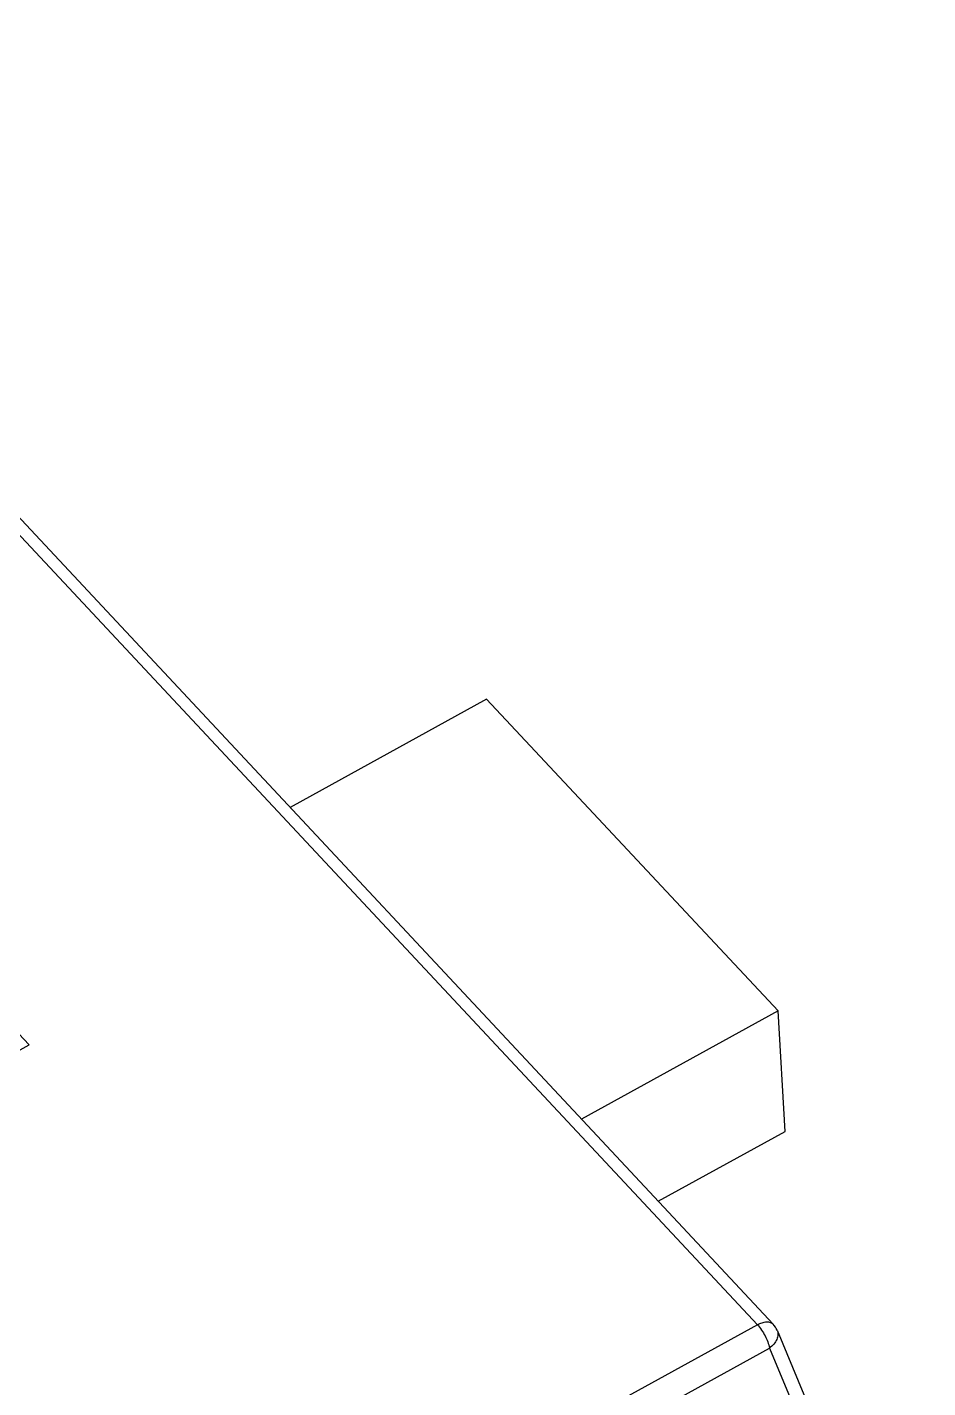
# Model space of a CAD drawing. Header units: millimetres. Extents: x 1514 to 2054, y 119 to 530.
# Drawn here: x 1790.011 to 1790.89, y 331.017 to 332.344 of the extents above; entities that cross this region are included whole.
import ezdxf

# ---------------------------------------------------------------- set-up
doc = ezdxf.new("R2010")
doc.units = ezdxf.units.MM
doc.header["$LTSCALE"] = 30.734
doc.layers.get('0').update_dxf_attribs({"linetype": 'CONTINUOUS'})

msp = doc.modelspace()

# ---------------------------------------------------------------- linework, layer by layer
at = {"color": 7}
for p, q in [((1789.1431, 332.768), (1790.7238, 331.0783)), ((1790.7392, 331.0789), (1789.1585, 332.7686)), ((1790.4595, 331.6885), (1790.2676, 331.5829)), ((1790.4595, 331.6885), (1790.744, 331.3844)), ((1790.744, 331.3844), (1790.5522, 331.2788)), ((1790.7509, 331.2669), (1790.744, 331.3844)), ((1790.013, 331.3512), (1789.9929, 331.3726)), ((1789.8313, 331.2512), (1790.013, 331.3512)), ((1790.6271, 331.1988), (1790.7509, 331.2669)), ((1790.7238, 331.0783), (1789.51, 330.4103)), ((1790.743, 331.0729), (1790.8902, 330.7201)), ((1789.5218, 330.3876), (1790.7356, 331.0555)), ((1790.7356, 331.0555), (1790.8827, 330.703))]:
    msp.add_line(p, q, dxfattribs=at)
for points, knots in [([(1790.7238, 331.0783), (1790.7253, 331.0791), (1790.7282, 331.0804), (1790.7325, 331.0813), (1790.7364, 331.0809), (1790.7384, 331.0797), (1790.7392, 331.0789)], [0, 0, 0, 0, 0.308916, 0.57801, 0.803853, 1, 1, 1, 1]), ([(1790.7238, 331.0783), (1790.7268, 331.0751), (1790.7316, 331.0678), (1790.7349, 331.0597), (1790.7356, 331.0555)], [0, 0, 0, 0, 0.510535, 1, 1, 1, 1]), ([(1790.743, 331.0729), (1790.7436, 331.0716), (1790.7441, 331.0685), (1790.7429, 331.0637), (1790.74, 331.0592), (1790.7372, 331.0567), (1790.7356, 331.0555)], [0, 0, 0, 0, 0.215973, 0.450375, 0.71272, 1, 1, 1, 1])]:
    msp.add_open_spline(points, degree=3, knots=knots, dxfattribs=at)
msp.add_open_spline([(1790.743, 331.0729), (1790.7421, 331.0751), (1790.7408, 331.0772), (1790.7392, 331.0789)], degree=3, dxfattribs=at)

doc.saveas('drawing.dxf')
